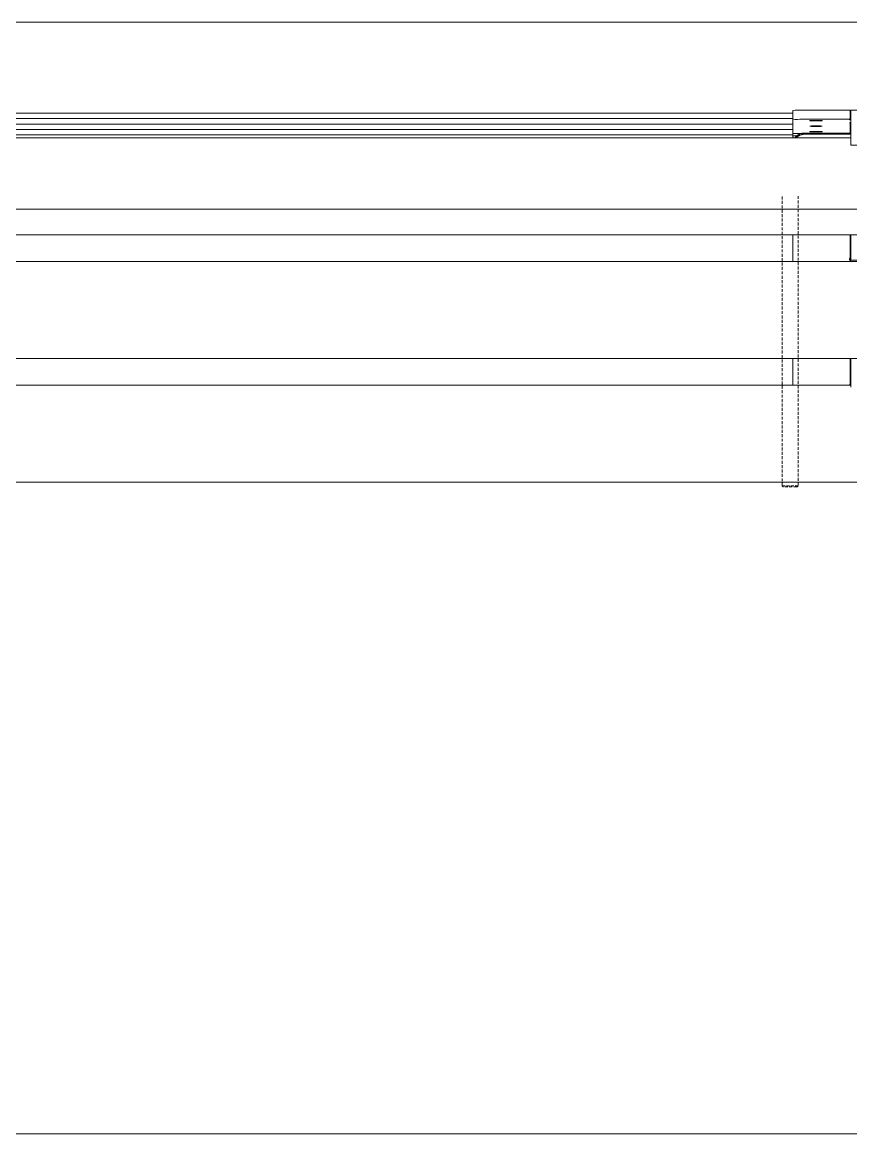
# Model space of a CAD drawing. Header units: millimetres. Extents: x -213 to 4577, y -424 to 2634.
# Drawn here: x 1520.8 to 1879.2, y 2153.3 to 2634.2 of the extents above; entities that cross this region are included whole.
import ezdxf

# ---------------------------------------------------------------- set-up
doc = ezdxf.new("R2010")
doc.units = ezdxf.units.MM
doc.linetypes.add('HIDDEN', pattern=[1.905, 1.27, -0.635])
doc.layers.add('ZANO_R', color=7, linetype='Continuous', lineweight=0)
doc.layers.add('ZANO_R_przerywana', color=7, linetype='HIDDEN', lineweight=0)

msp = doc.modelspace()

# ---------------------------------------------------------------- linework, layer by layer
at = {"layer": 'ZANO_R'}
for p, q in [((142.17, 2634.21), (1936.17, 2634.21)), ((1854.17, 2594.89), (1069.17, 2594.89)), ((1854.17, 2592.53), (1069.17, 2592.53)), ((1855.17, 2596.1), (1854.17, 2595.99)), ((1854.17, 2595.99), (1854.17, 2592)), ((1855.17, 2592.11), (1854.17, 2592)), ((1854.17, 2592), (1854.17, 2586.12)), ((1856.17, 2596.18), (1855.17, 2596.1)), ((1856.17, 2592.18), (1855.17, 2592.11)), ((1857.17, 2596.22), (1856.17, 2596.18)), ((1857.17, 2592.22), (1856.17, 2592.18)), ((1858.17, 2596.23), (1857.17, 2596.22)), ((1858.17, 2592.23), (1857.17, 2592.22)), ((1859.17, 2596.2), (1858.17, 2596.23)), ((1859.17, 2592.21), (1858.17, 2592.23)), ((1878.97, 2596.2), (1859.17, 2596.2)), ((1878.97, 2592.21), (1859.17, 2592.21)), ((1878.68, 2592.05), (1878.68, 2592.06)), ((1878.68, 2592.06), (1878.68, 2592.06)), ((1878.68, 2592.06), (1878.68, 2592.06)), ((1878.68, 2592.06), (1878.68, 2592.06)), ((1878.68, 2592.06), (1878.68, 2592.06)), ((1878.68, 2592.06), (1878.68, 2592.06)), ((1878.68, 2592.06), (1878.68, 2592.06)), ((1878.68, 2592.06), (1878.68, 2592.06)), ((1878.68, 2592.06), (1878.68, 2592.06)), ((1878.68, 2592.06), (1878.68, 2592.06)), ((1878.68, 2592.06), (1878.68, 2592.06)), ((1878.68, 2592.06), (1878.68, 2592.06)), ((1878.68, 2592.06), (1878.68, 2592.06)), ((1878.68, 2592.06), (1878.68, 2592.06)), ((1878.68, 2592.06), (1878.68, 2592.06)), ((1878.68, 2592.06), (1878.68, 2592.06)), ((1878.68, 2592.06), (1878.68, 2592.06)), ((1878.68, 2592.06), (1878.68, 2592.06)), ((1878.68, 2592.06), (1878.68, 2592.06)), ((1878.68, 2592.06), (1878.68, 2592.06)), ((1878.68, 2592.06), (1878.68, 2592.06)), ((1878.68, 2592.06), (1878.68, 2592.06)), ((1878.68, 2592.06), (1878.68, 2592.06)), ((1878.68, 2592.06), (1878.68, 2592.06)), ((1878.68, 2592.06), (1878.68, 2592.06)), ((1878.68, 2592.06), (1878.68, 2592.06)), ((1878.68, 2592.06), (1878.68, 2592.06)), ((1878.68, 2592.06), (1878.68, 2592.06)), ((1878.68, 2592.06), (1878.68, 2592.06)), ((1878.68, 2592.06), (1878.68, 2592.06)), ((1878.68, 2592.06), (1878.68, 2592.06)), ((1878.68, 2592.06), (1878.68, 2592.06)), ((1878.68, 2592.06), (1878.68, 2592.06)), ((1878.68, 2592.06), (1878.68, 2592.06)), ((1878.68, 2592.06), (1878.69, 2592.06)), ((1878.69, 2592.05), (1878.68, 2592.05)), ((1878.69, 2592.06), (1878.69, 2592.07)), ((1878.69, 2592.07), (1878.69, 2592.07)), ((1878.69, 2592.07), (1878.69, 2592.07)), ((1878.69, 2592.07), (1878.7, 2592.07)), ((1878.69, 2592.06), (1878.69, 2592.06)), ((1878.7, 2592.05), (1878.69, 2592.05)), ((1878.69, 2592.05), (1878.69, 2592.05)), ((1878.69, 2592.05), (1878.69, 2592.05)), ((1878.69, 2592.05), (1878.69, 2592.05)), ((1878.69, 2592.05), (1878.69, 2592.05)), ((1878.7, 2592.07), (1878.7, 2592.07)), ((1878.7, 2592.07), (1878.71, 2592.07)), ((1878.71, 2592.05), (1878.7, 2592.05)), ((1878.7, 2592.05), (1878.7, 2592.05)), ((1878.71, 2592.07), (1878.71, 2592.07)), ((1878.71, 2592.07), (1878.73, 2592.07)), ((1878.73, 2592.05), (1878.71, 2592.05)), ((1878.71, 2592.05), (1878.71, 2592.05)), ((1878.73, 2592.07), (1878.76, 2592.08)), ((1878.76, 2592.04), (1878.73, 2592.05)), ((1878.76, 2592.08), (1878.8, 2592.08)), ((1878.8, 2592.04), (1878.76, 2592.04)), ((1878.8, 2592.08), (1878.97, 2592.09)), ((1878.97, 2592.03), (1878.8, 2592.04)), ((1878.97, 2592.21), (1878.97, 2596.2)), ((1879.17, 2596.02), (1878.97, 2596.03)), ((1878.97, 2592.09), (1878.97, 2592.21)), ((1879.17, 2592.02), (1878.97, 2592.03)), ((1879.17, 2596.2), (1879.17, 2583.59)), ((1879.17, 2596.2), (1889.17, 2596.2)), ((1854.17, 2590.16), (1069.17, 2590.16)), ((1854.17, 2587.8), (1069.17, 2587.8)), ((1861.47, 2591.61), (1861.47, 2591.62)), ((1861.47, 2591.62), (1861.47, 2591.62)), ((1861.47, 2591.62), (1861.47, 2591.62)), ((1861.47, 2591.62), (1861.47, 2591.62)), ((1861.47, 2591.62), (1861.47, 2591.62)), ((1861.47, 2591.62), (1861.47, 2591.62)), ((1861.47, 2591.62), (1861.47, 2591.62)), ((1861.47, 2591.62), (1861.47, 2591.62)), ((1861.47, 2591.62), (1861.47, 2591.62)), ((1861.47, 2591.62), (1861.47, 2591.62)), ((1861.47, 2591.62), (1861.48, 2591.62)), ((1861.48, 2591.61), (1861.47, 2591.61)), ((1861.47, 2591.61), (1861.47, 2591.61)), ((1861.47, 2591.61), (1861.47, 2591.61)), ((1861.47, 2591.61), (1861.47, 2591.61)), ((1861.47, 2591.61), (1861.47, 2591.61)), ((1861.47, 2591.61), (1861.47, 2591.61)), ((1861.47, 2591.61), (1861.47, 2591.61)), ((1861.47, 2589.25), (1861.47, 2589.26)), ((1861.47, 2589.26), (1861.47, 2589.26)), ((1861.47, 2589.26), (1861.48, 2589.26)), ((1861.48, 2589.25), (1861.47, 2589.25)), ((1861.47, 2589.25), (1861.47, 2589.25)), ((1861.47, 2589.25), (1861.47, 2589.25)), ((1861.47, 2589.25), (1861.47, 2589.25)), ((1861.47, 2589.25), (1861.47, 2589.25)), ((1861.47, 2589.25), (1861.47, 2589.25)), ((1861.47, 2589.25), (1861.47, 2589.25)), ((1861.47, 2589.25), (1861.47, 2589.25)), ((1861.47, 2589.25), (1861.47, 2589.25)), ((1861.47, 2589.25), (1861.47, 2589.25)), ((1861.47, 2589.25), (1861.47, 2589.25)), ((1861.47, 2589.25), (1861.47, 2589.25)), ((1861.47, 2589.25), (1861.47, 2589.25)), ((1861.47, 2589.25), (1861.47, 2589.25)), ((1861.47, 2589.25), (1861.47, 2589.25)), ((1861.48, 2591.62), (1861.48, 2591.63)), ((1861.48, 2591.63), (1861.48, 2591.63)), ((1861.48, 2591.63), (1861.48, 2591.63)), ((1861.48, 2591.63), (1861.49, 2591.63)), ((1861.48, 2591.62), (1861.48, 2591.62)), ((1861.48, 2591.62), (1861.48, 2591.62)), ((1861.48, 2591.62), (1861.48, 2591.62)), ((1861.48, 2591.62), (1861.48, 2591.62)), ((1861.48, 2591.62), (1861.48, 2591.62)), ((1861.48, 2591.6), (1861.48, 2591.61)), ((1861.48, 2591.61), (1861.48, 2591.61)), ((1861.48, 2591.61), (1861.48, 2591.61)), ((1861.48, 2591.61), (1861.48, 2591.61)), ((1861.48, 2591.61), (1861.48, 2591.61)), ((1861.48, 2591.61), (1861.48, 2591.61)), ((1861.48, 2591.61), (1861.48, 2591.61)), ((1861.48, 2591.61), (1861.48, 2591.61)), ((1861.49, 2591.6), (1861.48, 2591.6)), ((1861.48, 2589.26), (1861.48, 2589.26)), ((1861.48, 2589.26), (1861.48, 2589.26)), ((1861.48, 2589.26), (1861.48, 2589.26)), ((1861.48, 2589.26), (1861.48, 2589.26)), ((1861.48, 2589.26), (1861.48, 2589.26)), ((1861.48, 2589.26), (1861.48, 2589.26)), ((1861.48, 2589.26), (1861.48, 2589.26)), ((1861.48, 2589.26), (1861.48, 2589.26)), ((1861.48, 2589.26), (1861.49, 2589.26)), ((1861.48, 2589.24), (1861.48, 2589.25)), ((1861.49, 2589.24), (1861.48, 2589.24)), ((1861.48, 2589.24), (1861.48, 2589.24)), ((1861.48, 2589.24), (1861.48, 2589.24)), ((1861.48, 2589.24), (1861.48, 2589.24)), ((1861.48, 2589.24), (1861.48, 2589.24)), ((1861.48, 2589.24), (1861.48, 2589.24)), ((1861.48, 2589.24), (1861.48, 2589.24)), ((1861.48, 2589.24), (1861.48, 2589.24)), ((1861.49, 2591.63), (1861.49, 2591.63)), ((1861.49, 2591.63), (1861.49, 2591.63)), ((1861.49, 2591.63), (1861.49, 2591.63)), ((1861.49, 2591.63), (1861.5, 2591.63)), ((1861.5, 2591.6), (1861.49, 2591.6)), ((1861.49, 2591.6), (1861.49, 2591.6)), ((1861.49, 2591.6), (1861.49, 2591.6)), ((1861.49, 2591.6), (1861.49, 2591.6)), ((1861.49, 2589.26), (1861.49, 2589.27)), ((1861.49, 2589.27), (1861.5, 2589.27)), ((1861.49, 2589.26), (1861.49, 2589.26)), ((1861.49, 2589.26), (1861.49, 2589.26)), ((1861.5, 2589.24), (1861.49, 2589.24)), ((1861.49, 2589.24), (1861.49, 2589.24)), ((1861.49, 2589.24), (1861.49, 2589.24)), ((1861.49, 2589.24), (1861.49, 2589.24)), ((1861.5, 2591.63), (1861.5, 2591.63)), ((1861.5, 2591.63), (1861.51, 2591.63)), ((1861.51, 2591.6), (1861.5, 2591.6)), ((1861.5, 2591.6), (1861.5, 2591.6)), ((1861.5, 2589.27), (1861.5, 2589.27)), ((1861.5, 2589.27), (1861.51, 2589.27)), ((1861.5, 2589.23), (1861.5, 2589.24)), ((1861.51, 2589.23), (1861.5, 2589.23)), ((1861.51, 2591.63), (1861.52, 2591.64)), ((1861.52, 2591.6), (1861.51, 2591.6)), ((1861.51, 2589.27), (1861.52, 2589.27)), ((1861.52, 2589.23), (1861.51, 2589.23)), ((1861.52, 2591.64), (1861.53, 2591.64)), ((1861.53, 2591.59), (1861.52, 2591.6)), ((1861.52, 2589.27), (1861.53, 2589.27)), ((1861.53, 2589.23), (1861.52, 2589.23)), ((1861.53, 2591.64), (1861.54, 2591.64)), ((1861.54, 2591.59), (1861.53, 2591.59)), ((1861.53, 2589.27), (1861.54, 2589.28)), ((1861.54, 2589.23), (1861.53, 2589.23)), ((1861.54, 2591.64), (1861.58, 2591.65)), ((1861.58, 2591.58), (1861.54, 2591.59)), ((1861.54, 2589.28), (1861.58, 2589.28)), ((1861.58, 2589.22), (1861.54, 2589.23)), ((1861.58, 2591.65), (1861.62, 2591.65)), ((1861.62, 2591.58), (1861.58, 2591.58)), ((1861.58, 2589.28), (1861.62, 2589.29)), ((1861.62, 2589.21), (1861.58, 2589.22)), ((1861.62, 2591.65), (1861.66, 2591.66)), ((1861.66, 2591.57), (1861.62, 2591.58)), ((1861.62, 2589.29), (1861.66, 2589.29)), ((1861.66, 2589.21), (1861.62, 2589.21)), ((1861.66, 2591.66), (1861.77, 2591.67)), ((1861.77, 2591.56), (1861.66, 2591.57)), ((1861.66, 2589.29), (1861.77, 2589.3)), ((1861.77, 2589.2), (1861.66, 2589.21)), ((1861.77, 2591.67), (1861.91, 2591.68)), ((1861.91, 2591.55), (1861.77, 2591.56)), ((1861.77, 2589.3), (1861.91, 2589.31)), ((1861.91, 2589.19), (1861.77, 2589.2)), ((1861.91, 2591.68), (1862.26, 2591.7)), ((1862.26, 2591.54), (1861.91, 2591.55)), ((1861.91, 2589.31), (1862.26, 2589.33)), ((1862.26, 2589.17), (1861.91, 2589.19)), ((1862.26, 2591.7), (1863.18, 2591.72)), ((1863.18, 2591.51), (1862.26, 2591.54)), ((1862.26, 2589.33), (1863.18, 2589.36)), ((1863.18, 2589.15), (1862.26, 2589.17)), ((1863.18, 2591.72), (1864.17, 2591.73)), ((1864.17, 2591.5), (1863.18, 2591.51)), ((1863.18, 2589.36), (1864.17, 2589.37)), ((1864.17, 2589.14), (1863.18, 2589.15)), ((1864.17, 2591.73), (1865.17, 2591.72)), ((1865.17, 2591.51), (1864.17, 2591.5)), ((1864.17, 2589.37), (1865.17, 2589.36)), ((1865.17, 2589.15), (1864.17, 2589.14)), ((1865.17, 2591.72), (1866.08, 2591.7)), ((1866.08, 2591.54), (1865.17, 2591.51)), ((1865.17, 2589.36), (1866.08, 2589.33)), ((1866.08, 2589.17), (1865.17, 2589.15)), ((1866.08, 2591.7), (1866.43, 2591.68)), ((1866.43, 2591.55), (1866.08, 2591.54)), ((1866.08, 2589.33), (1866.43, 2589.31)), ((1866.43, 2589.19), (1866.08, 2589.17)), ((1866.43, 2591.68), (1866.57, 2591.67)), ((1866.57, 2591.56), (1866.43, 2591.55)), ((1866.43, 2589.31), (1866.57, 2589.3)), ((1866.57, 2589.2), (1866.43, 2589.19)), ((1866.57, 2591.67), (1866.68, 2591.66)), ((1866.68, 2591.57), (1866.57, 2591.56)), ((1866.57, 2589.3), (1866.68, 2589.29)), ((1866.68, 2589.21), (1866.57, 2589.2)), ((1866.68, 2591.66), (1866.73, 2591.65)), ((1866.73, 2591.58), (1866.68, 2591.57)), ((1866.68, 2589.29), (1866.73, 2589.29)), ((1866.73, 2589.21), (1866.68, 2589.21)), ((1866.73, 2591.65), (1866.77, 2591.65)), ((1866.77, 2591.58), (1866.73, 2591.58)), ((1866.73, 2589.29), (1866.77, 2589.28)), ((1866.77, 2589.22), (1866.73, 2589.21)), ((1866.77, 2591.65), (1866.8, 2591.64)), ((1866.8, 2591.59), (1866.77, 2591.58)), ((1866.77, 2589.28), (1866.8, 2589.28)), ((1866.8, 2589.23), (1866.77, 2589.22)), ((1866.8, 2591.64), (1866.81, 2591.64)), ((1866.81, 2591.59), (1866.8, 2591.59)), ((1866.8, 2589.28), (1866.81, 2589.27)), ((1866.81, 2589.23), (1866.8, 2589.23)), ((1866.81, 2591.64), (1866.83, 2591.64)), ((1866.83, 2591.6), (1866.81, 2591.59)), ((1866.81, 2589.27), (1866.83, 2589.27)), ((1866.83, 2589.23), (1866.81, 2589.23)), ((1866.83, 2591.64), (1866.84, 2591.63)), ((1866.84, 2591.6), (1866.83, 2591.6)), ((1866.83, 2589.27), (1866.84, 2589.27)), ((1866.84, 2589.23), (1866.83, 2589.23)), ((1866.84, 2591.63), (1866.84, 2591.63)), ((1866.84, 2591.63), (1866.85, 2591.63)), ((1866.85, 2591.6), (1866.84, 2591.6)), ((1866.84, 2591.6), (1866.84, 2591.6)), ((1866.84, 2589.27), (1866.84, 2589.27)), ((1866.84, 2589.27), (1866.85, 2589.27)), ((1866.85, 2589.24), (1866.84, 2589.23)), ((1866.84, 2589.23), (1866.84, 2589.23)), ((1866.85, 2591.63), (1866.85, 2591.63)), ((1866.85, 2591.63), (1866.85, 2591.63)), ((1866.85, 2591.63), (1866.86, 2591.63)), ((1866.86, 2591.6), (1866.85, 2591.6)), ((1866.85, 2591.6), (1866.85, 2591.6)), ((1866.85, 2591.6), (1866.85, 2591.6)), ((1866.85, 2589.27), (1866.85, 2589.27)), ((1866.85, 2589.27), (1866.85, 2589.26)), ((1866.85, 2589.26), (1866.86, 2589.26)), ((1866.86, 2589.24), (1866.85, 2589.24)), ((1866.85, 2589.24), (1866.85, 2589.24)), ((1866.85, 2589.24), (1866.85, 2589.24)), ((1866.86, 2591.63), (1866.86, 2591.63)), ((1866.86, 2591.63), (1866.86, 2591.63)), ((1866.86, 2591.63), (1866.86, 2591.63)), ((1866.86, 2591.63), (1866.86, 2591.63)), ((1866.86, 2591.63), (1866.86, 2591.62)), ((1866.86, 2591.62), (1866.86, 2591.62)), ((1866.86, 2591.62), (1866.87, 2591.62)), ((1866.87, 2591.61), (1866.86, 2591.61)), ((1866.86, 2591.61), (1866.86, 2591.61)), ((1866.86, 2591.61), (1866.86, 2591.61)), ((1866.86, 2591.61), (1866.86, 2591.61)), ((1866.86, 2591.61), (1866.86, 2591.6)), ((1866.86, 2591.6), (1866.86, 2591.6)), ((1866.86, 2591.6), (1866.86, 2591.6)), ((1866.86, 2589.26), (1866.86, 2589.26)), ((1866.86, 2589.26), (1866.86, 2589.26)), ((1866.86, 2589.26), (1866.86, 2589.26)), ((1866.86, 2589.26), (1866.86, 2589.26)), ((1866.86, 2589.26), (1866.86, 2589.26)), ((1866.86, 2589.26), (1866.86, 2589.26)), ((1866.86, 2589.26), (1866.87, 2589.26)), ((1866.87, 2589.24), (1866.86, 2589.24)), ((1866.86, 2589.24), (1866.86, 2589.24)), ((1866.86, 2589.24), (1866.86, 2589.24)), ((1866.86, 2589.24), (1866.86, 2589.24)), ((1866.86, 2589.24), (1866.86, 2589.24)), ((1866.86, 2589.24), (1866.86, 2589.24)), ((1866.86, 2589.24), (1866.86, 2589.24)), ((1866.87, 2591.62), (1866.87, 2591.62)), ((1866.87, 2591.62), (1866.87, 2591.62)), ((1866.87, 2591.62), (1866.87, 2591.62)), ((1866.87, 2591.62), (1866.87, 2591.62)), ((1866.87, 2591.62), (1866.87, 2591.62)), ((1866.87, 2591.62), (1866.87, 2591.62)), ((1866.87, 2591.62), (1866.87, 2591.62)), ((1866.87, 2591.62), (1866.87, 2591.62)), ((1866.87, 2591.62), (1866.87, 2591.62)), ((1866.87, 2591.62), (1866.87, 2591.62)), ((1866.87, 2591.62), (1866.87, 2591.62)), ((1866.87, 2591.62), (1866.87, 2591.62)), ((1866.87, 2591.62), (1866.87, 2591.62)), ((1866.87, 2591.62), (1866.87, 2591.61)), ((1866.87, 2591.61), (1866.87, 2591.61)), ((1866.87, 2591.61), (1866.87, 2591.61)), ((1866.87, 2591.61), (1866.87, 2591.61)), ((1866.87, 2591.61), (1866.87, 2591.61)), ((1866.87, 2591.61), (1866.87, 2591.61)), ((1866.87, 2591.61), (1866.87, 2591.61)), ((1866.87, 2591.61), (1866.87, 2591.61)), ((1866.87, 2591.61), (1866.87, 2591.61)), ((1866.87, 2591.61), (1866.87, 2591.61)), ((1866.87, 2591.61), (1866.87, 2591.61)), ((1866.87, 2589.26), (1866.87, 2589.26)), ((1866.87, 2589.26), (1866.87, 2589.26)), ((1866.87, 2589.26), (1866.87, 2589.26)), ((1866.87, 2589.26), (1866.87, 2589.26)), ((1866.87, 2589.26), (1866.87, 2589.26)), ((1866.87, 2589.26), (1866.87, 2589.25)), ((1866.87, 2589.25), (1866.87, 2589.25)), ((1866.87, 2589.25), (1866.87, 2589.25)), ((1866.87, 2589.25), (1866.87, 2589.25)), ((1866.87, 2589.25), (1866.87, 2589.25)), ((1866.87, 2589.25), (1866.87, 2589.25)), ((1866.87, 2589.25), (1866.87, 2589.25)), ((1866.87, 2589.25), (1866.87, 2589.25)), ((1866.87, 2589.25), (1866.87, 2589.25)), ((1866.87, 2589.25), (1866.87, 2589.25)), ((1866.87, 2589.25), (1866.87, 2589.25)), ((1866.87, 2589.25), (1866.87, 2589.25)), ((1866.87, 2589.25), (1866.87, 2589.25)), ((1866.87, 2589.25), (1866.87, 2589.25)), ((1866.87, 2589.25), (1866.87, 2589.25)), ((1866.87, 2589.25), (1866.87, 2589.25)), ((1866.87, 2589.25), (1866.87, 2589.24)), ((1866.87, 2589.24), (1866.87, 2589.24)), ((1866.87, 2589.24), (1866.87, 2589.24)), ((1878.69, 2590.75), (1878.68, 2590.75)), ((1878.68, 2590.75), (1878.68, 2590.75)), ((1878.68, 2590.75), (1878.68, 2590.75)), ((1878.68, 2590.75), (1878.68, 2590.75)), ((1878.68, 2590.75), (1878.68, 2590.75)), ((1878.68, 2590.75), (1878.68, 2590.75)), ((1878.68, 2590.75), (1878.68, 2590.75)), ((1878.68, 2590.75), (1878.68, 2590.75)), ((1878.68, 2590.75), (1878.68, 2590.75)), ((1878.68, 2590.75), (1878.68, 2590.75)), ((1878.68, 2590.75), (1878.68, 2590.75)), ((1878.68, 2590.75), (1878.68, 2590.75)), ((1878.68, 2590.75), (1878.68, 2590.75)), ((1878.68, 2590.75), (1878.68, 2590.75)), ((1878.68, 2590.75), (1878.68, 2590.75)), ((1878.68, 2590.75), (1878.68, 2590.75)), ((1878.68, 2590.75), (1878.68, 2590.75)), ((1878.68, 2590.75), (1878.68, 2590.75)), ((1878.68, 2590.75), (1878.68, 2590.75)), ((1878.68, 2590.75), (1878.68, 2590.75)), ((1878.68, 2590.75), (1878.68, 2590.75)), ((1878.68, 2590.75), (1878.68, 2590.75)), ((1878.68, 2590.75), (1878.68, 2590.75)), ((1878.68, 2590.75), (1878.68, 2590.75)), ((1878.68, 2590.75), (1878.68, 2590.75)), ((1878.68, 2590.75), (1878.68, 2590.75)), ((1878.68, 2590.75), (1878.68, 2590.75)), ((1878.68, 2590.75), (1878.68, 2590.75)), ((1878.68, 2590.75), (1878.68, 2590.75)), ((1878.68, 2590.75), (1878.68, 2590.75)), ((1878.68, 2590.75), (1878.68, 2590.75)), ((1878.68, 2590.75), (1878.68, 2590.75)), ((1878.68, 2590.75), (1878.68, 2590.75)), ((1878.68, 2590.75), (1878.68, 2590.75)), ((1878.68, 2590.75), (1878.68, 2590.75)), ((1878.68, 2590.75), (1878.68, 2590.75)), ((1878.68, 2590.75), (1878.68, 2590.75)), ((1878.68, 2590.75), (1878.68, 2590.75)), ((1878.68, 2590.75), (1878.68, 2590.75)), ((1878.68, 2590.75), (1878.68, 2590.75)), ((1878.68, 2590.75), (1878.68, 2590.75)), ((1878.68, 2590.75), (1878.68, 2590.75)), ((1878.68, 2590.75), (1878.68, 2590.75)), ((1878.68, 2590.75), (1878.68, 2590.75)), ((1878.68, 2590.75), (1878.69, 2590.75)), ((1878.69, 2590.75), (1878.69, 2590.76)), ((1878.69, 2590.76), (1878.69, 2590.76)), ((1878.69, 2590.76), (1878.69, 2590.76)), ((1878.69, 2590.76), (1878.69, 2590.76)), ((1878.69, 2590.76), (1878.69, 2590.76)), ((1878.69, 2590.76), (1878.7, 2590.76)), ((1878.69, 2590.74), (1878.69, 2590.75)), ((1878.7, 2590.74), (1878.69, 2590.74)), ((1878.69, 2590.74), (1878.69, 2590.74)), ((1878.69, 2590.74), (1878.69, 2590.74)), ((1878.69, 2590.74), (1878.69, 2590.74)), ((1878.69, 2590.74), (1878.69, 2590.74)), ((1878.7, 2590.76), (1878.7, 2590.76)), ((1878.7, 2590.76), (1878.71, 2590.76)), ((1878.71, 2590.74), (1878.7, 2590.74)), ((1878.71, 2590.76), (1878.72, 2590.76)), ((1878.72, 2590.74), (1878.71, 2590.74)), ((1878.72, 2590.76), (1878.73, 2590.76)), ((1878.74, 2590.74), (1878.72, 2590.74)), ((1878.73, 2590.76), (1878.76, 2590.77)), ((1878.77, 2590.73), (1878.74, 2590.74)), ((1878.76, 2590.77), (1879.17, 2590.79)), ((1878.8, 2590.73), (1878.77, 2590.73)), ((1878.88, 2590.72), (1878.8, 2590.73)), ((1878.97, 2590.72), (1878.88, 2590.72)), ((1878.97, 2590.72), (1878.97, 2590.78)), ((1878.97, 2586.27), (1878.97, 2590.72)), ((1879.17, 2590.16), (1878.97, 2590.16)), ((1879.17, 2587.8), (1878.97, 2587.8)), ((1044.17, 2584.18), (1879.17, 2584.18)), ((1854.17, 2585.43), (1069.17, 2585.43)), ((1854.17, 2586.12), (1854.17, 2585.06)), ((1854.17, 2586.12), (1857.78, 2586.08)), ((1855.91, 2585.07), (1854.17, 2585.06)), ((1854.17, 2585.06), (1854.17, 2584.18)), ((1855.09, 2584.18), (1855.19, 2584.32)), ((1855.19, 2584.32), (1855.3, 2584.45)), ((1855.3, 2584.45), (1855.41, 2584.58)), ((1855.41, 2584.58), (1855.52, 2584.71)), ((1855.52, 2584.71), (1855.64, 2584.83)), ((1855.53, 2584.18), (1855.65, 2584.3)), ((1855.64, 2584.83), (1855.76, 2584.94)), ((1855.65, 2584.3), (1855.77, 2584.42)), ((1855.76, 2584.94), (1855.89, 2585.06)), ((1855.77, 2584.42), (1855.9, 2584.53)), ((1855.89, 2585.06), (1856.02, 2585.17)), ((1855.9, 2584.53), (1856.03, 2584.64)), ((1856.02, 2585.17), (1856.16, 2585.27)), ((1856.03, 2584.64), (1856.16, 2584.74)), ((1856.16, 2585.27), (1856.29, 2585.37)), ((1856.16, 2584.74), (1856.3, 2584.84)), ((1856.29, 2585.37), (1856.44, 2585.47)), ((1856.3, 2584.84), (1856.44, 2584.94)), ((1856.44, 2585.47), (1856.58, 2585.56)), ((1856.44, 2584.94), (1856.58, 2585.03)), ((1856.58, 2585.56), (1856.73, 2585.64)), ((1856.58, 2585.03), (1856.73, 2585.11)), ((1856.73, 2585.64), (1856.88, 2585.72)), ((1856.73, 2585.11), (1856.88, 2585.19)), ((1856.88, 2585.72), (1857.03, 2585.8)), ((1856.88, 2585.19), (1857.03, 2585.27)), ((1857.03, 2585.8), (1857.18, 2585.87)), ((1857.03, 2585.27), (1857.19, 2585.34)), ((1857.18, 2585.87), (1857.34, 2585.93)), ((1857.19, 2585.34), (1857.35, 2585.4)), ((1857.34, 2585.93), (1857.5, 2585.99)), ((1857.35, 2585.4), (1857.51, 2585.46)), ((1857.5, 2585.99), (1857.66, 2586.04)), ((1857.51, 2585.46), (1857.67, 2585.51)), ((1857.66, 2586.04), (1857.83, 2586.09)), ((1857.67, 2585.51), (1857.83, 2585.56)), ((1857.83, 2586.09), (1857.99, 2586.14)), ((1857.83, 2585.56), (1857.99, 2585.6)), ((1857.99, 2586.14), (1858.16, 2586.17)), ((1857.99, 2585.6), (1858.16, 2585.64)), ((1858.16, 2586.17), (1858.32, 2586.2)), ((1858.16, 2585.64), (1858.33, 2585.67)), ((1858.32, 2586.2), (1858.49, 2586.23)), ((1858.33, 2585.67), (1858.49, 2585.7)), ((1858.49, 2586.23), (1858.66, 2586.25)), ((1858.49, 2585.7), (1858.66, 2585.72)), ((1858.66, 2586.25), (1858.83, 2586.26)), ((1858.66, 2585.72), (1858.83, 2585.73)), ((1858.83, 2586.26), (1859, 2586.27)), ((1858.83, 2585.73), (1859, 2585.74)), ((1859, 2586.27), (1859.17, 2586.27)), ((1859, 2585.74), (1859.17, 2585.74)), ((1859.17, 2586.27), (1879.17, 2586.27)), ((1859.17, 2585.74), (1879.17, 2585.74)), ((1861.47, 2586.88), (1861.47, 2586.89)), ((1861.47, 2586.89), (1861.47, 2586.89)), ((1861.47, 2586.89), (1861.47, 2586.89)), ((1861.47, 2586.89), (1861.47, 2586.89)), ((1861.47, 2586.89), (1861.47, 2586.89)), ((1861.47, 2586.89), (1861.47, 2586.89)), ((1861.47, 2586.89), (1861.47, 2586.89)), ((1861.47, 2586.89), (1861.47, 2586.89)), ((1861.47, 2586.89), (1861.47, 2586.89)), ((1861.47, 2586.89), (1861.47, 2586.89)), ((1861.47, 2586.89), (1861.47, 2586.89)), ((1861.47, 2586.89), (1861.48, 2586.89)), ((1861.48, 2586.88), (1861.47, 2586.88)), ((1861.47, 2586.88), (1861.47, 2586.88)), ((1861.47, 2586.88), (1861.47, 2586.88)), ((1861.47, 2586.88), (1861.47, 2586.88)), ((1861.47, 2586.88), (1861.47, 2586.88)), ((1861.47, 2586.88), (1861.47, 2586.88)), ((1861.48, 2586.89), (1861.48, 2586.9)), ((1861.48, 2586.9), (1861.48, 2586.9)), ((1861.48, 2586.9), (1861.48, 2586.9)), ((1861.48, 2586.9), (1861.48, 2586.9)), ((1861.48, 2586.9), (1861.49, 2586.9)), ((1861.48, 2586.89), (1861.48, 2586.89)), ((1861.48, 2586.89), (1861.48, 2586.89)), ((1861.48, 2586.89), (1861.48, 2586.89)), ((1861.48, 2586.89), (1861.48, 2586.89)), ((1861.49, 2586.87), (1861.48, 2586.88)), ((1861.48, 2586.88), (1861.48, 2586.88)), ((1861.48, 2586.88), (1861.48, 2586.88)), ((1861.48, 2586.88), (1861.48, 2586.88)), ((1861.48, 2586.88), (1861.48, 2586.88)), ((1861.48, 2586.88), (1861.48, 2586.88)), ((1861.48, 2586.88), (1861.48, 2586.88)), ((1861.48, 2586.88), (1861.48, 2586.88)), ((1861.48, 2586.88), (1861.48, 2586.88)), ((1861.49, 2586.9), (1861.49, 2586.9)), ((1861.49, 2586.9), (1861.49, 2586.9)), ((1861.49, 2586.9), (1861.49, 2586.9)), ((1861.49, 2586.9), (1861.5, 2586.9)), ((1861.5, 2586.87), (1861.49, 2586.87)), ((1861.49, 2586.87), (1861.49, 2586.87)), ((1861.49, 2586.87), (1861.49, 2586.87)), ((1861.49, 2586.87), (1861.49, 2586.87)), ((1861.5, 2586.9), (1861.5, 2586.9)), ((1861.5, 2586.9), (1861.51, 2586.9)), ((1861.51, 2586.87), (1861.5, 2586.87)), ((1861.5, 2586.87), (1861.5, 2586.87)), ((1861.51, 2586.9), (1861.52, 2586.91)), ((1861.52, 2586.87), (1861.51, 2586.87)), ((1861.52, 2586.91), (1861.53, 2586.91)), ((1861.53, 2586.86), (1861.52, 2586.87)), ((1861.53, 2586.91), (1861.54, 2586.91)), ((1861.54, 2586.86), (1861.53, 2586.86)), ((1861.54, 2586.91), (1861.58, 2586.92)), ((1861.58, 2586.85), (1861.54, 2586.86)), ((1861.58, 2586.92), (1861.62, 2586.92)), ((1861.62, 2586.85), (1861.58, 2586.85)), ((1861.62, 2586.92), (1861.66, 2586.93)), ((1861.66, 2586.84), (1861.62, 2586.85)), ((1861.66, 2586.93), (1861.77, 2586.94)), ((1861.77, 2586.83), (1861.66, 2586.84)), ((1861.77, 2586.94), (1861.91, 2586.95)), ((1861.91, 2586.82), (1861.77, 2586.83)), ((1861.91, 2586.95), (1862.26, 2586.97)), ((1862.26, 2586.81), (1861.91, 2586.82)), ((1862.26, 2586.97), (1863.18, 2586.99)), ((1863.18, 2586.78), (1862.26, 2586.81)), ((1863.18, 2586.99), (1864.17, 2587)), ((1864.17, 2586.77), (1863.18, 2586.78)), ((1864.17, 2587), (1865.17, 2586.99)), ((1865.17, 2586.78), (1864.17, 2586.77)), ((1865.17, 2586.99), (1866.08, 2586.97)), ((1866.08, 2586.81), (1865.17, 2586.78)), ((1866.08, 2586.97), (1866.43, 2586.95)), ((1866.43, 2586.82), (1866.08, 2586.81)), ((1866.43, 2586.95), (1866.57, 2586.94)), ((1866.57, 2586.83), (1866.43, 2586.82)), ((1866.57, 2586.94), (1866.68, 2586.93)), ((1866.68, 2586.84), (1866.57, 2586.83)), ((1866.68, 2586.93), (1866.73, 2586.92)), ((1866.73, 2586.85), (1866.68, 2586.84)), ((1866.73, 2586.92), (1866.77, 2586.92)), ((1866.77, 2586.85), (1866.73, 2586.85)), ((1866.77, 2586.92), (1866.8, 2586.91)), ((1866.8, 2586.86), (1866.77, 2586.85)), ((1866.8, 2586.91), (1866.81, 2586.91)), ((1866.81, 2586.86), (1866.8, 2586.86)), ((1866.81, 2586.91), (1866.83, 2586.91)), ((1866.83, 2586.87), (1866.81, 2586.86)), ((1866.83, 2586.91), (1866.84, 2586.9)), ((1866.84, 2586.87), (1866.83, 2586.87)), ((1866.84, 2586.9), (1866.84, 2586.9)), ((1866.84, 2586.9), (1866.85, 2586.9)), ((1866.85, 2586.87), (1866.84, 2586.87)), ((1866.84, 2586.87), (1866.84, 2586.87)), ((1866.85, 2586.9), (1866.85, 2586.9)), ((1866.85, 2586.9), (1866.85, 2586.9)), ((1866.85, 2586.9), (1866.86, 2586.9)), ((1866.86, 2586.87), (1866.85, 2586.87)), ((1866.85, 2586.87), (1866.85, 2586.87)), ((1866.85, 2586.87), (1866.85, 2586.87)), ((1866.86, 2586.9), (1866.86, 2586.9)), ((1866.86, 2586.9), (1866.86, 2586.9)), ((1866.86, 2586.9), (1866.86, 2586.9)), ((1866.86, 2586.9), (1866.86, 2586.9)), ((1866.86, 2586.9), (1866.86, 2586.9)), ((1866.86, 2586.9), (1866.86, 2586.89)), ((1866.86, 2586.89), (1866.87, 2586.89)), ((1866.87, 2586.88), (1866.86, 2586.88)), ((1866.86, 2586.88), (1866.86, 2586.88)), ((1866.86, 2586.88), (1866.86, 2586.88)), ((1866.86, 2586.88), (1866.86, 2586.88)), ((1866.86, 2586.88), (1866.86, 2586.88)), ((1866.86, 2586.88), (1866.86, 2586.87)), ((1866.86, 2586.87), (1866.86, 2586.87)), ((1866.87, 2586.89), (1866.87, 2586.89)), ((1866.87, 2586.89), (1866.87, 2586.89)), ((1866.87, 2586.89), (1866.87, 2586.89)), ((1866.87, 2586.89), (1866.87, 2586.89)), ((1866.87, 2586.89), (1866.87, 2586.89)), ((1866.87, 2586.89), (1866.87, 2586.89)), ((1866.87, 2586.89), (1866.87, 2586.89)), ((1866.87, 2586.89), (1866.87, 2586.89)), ((1866.87, 2586.89), (1866.87, 2586.89)), ((1866.87, 2586.89), (1866.87, 2586.89)), ((1866.87, 2586.89), (1866.87, 2586.89)), ((1866.87, 2586.89), (1866.87, 2586.89)), ((1866.87, 2586.89), (1866.87, 2586.89)), ((1866.87, 2586.89), (1866.87, 2586.89)), ((1866.87, 2586.89), (1866.87, 2586.88)), ((1866.87, 2586.88), (1866.87, 2586.88)), ((1866.87, 2586.88), (1866.87, 2586.88)), ((1866.87, 2586.88), (1866.87, 2586.88)), ((1866.87, 2586.88), (1866.87, 2586.88)), ((1866.87, 2586.88), (1866.87, 2586.88)), ((1866.87, 2586.88), (1866.87, 2586.88)), ((1866.87, 2586.88), (1866.87, 2586.88)), ((1866.87, 2586.88), (1866.87, 2586.88)), ((1866.87, 2586.88), (1866.87, 2586.88)), ((1879.17, 2586.98), (1878.97, 2586.99)), ((1879.17, 2583.59), (1879.17, 2580.98)), ((1879.17, 2580.98), (1889.17, 2580.98)), ((139.17, 2553.33), (1939.17, 2553.33)), ((1936.17, 2542.21), (142.17, 2542.21)), ((1854.17, 2530.66), (1854.17, 2542.21)), ((1878.97, 2542.21), (1878.97, 2532.43)), ((1879.17, 2542.21), (1879.17, 2541.36)), ((1879.17, 2541.36), (1879.17, 2533.83)), ((142.17, 2530.66), (1936.17, 2530.66)), ((1878.69, 2531.86), (1878.68, 2531.82)), ((1878.68, 2531.82), (1878.68, 2531.79)), ((1878.68, 2531.79), (1878.68, 2531.75)), ((1878.68, 2531.75), (1878.68, 2531.72)), ((1878.68, 2531.72), (1878.68, 2531.69)), ((1878.68, 2531.69), (1878.68, 2531.65)), ((1878.68, 2531.65), (1878.69, 2531.62)), ((1878.7, 2531.93), (1878.69, 2531.89)), ((1878.69, 2531.89), (1878.69, 2531.86)), ((1878.69, 2531.62), (1878.69, 2531.58)), ((1878.69, 2531.58), (1878.7, 2531.55)), ((1878.71, 2531.96), (1878.7, 2531.93)), ((1878.7, 2531.55), (1878.7, 2531.52)), ((1878.7, 2531.52), (1878.71, 2531.48)), ((1878.72, 2532.03), (1878.71, 2531.99)), ((1878.71, 2531.99), (1878.71, 2531.96)), ((1878.71, 2531.48), (1878.72, 2531.45)), ((1878.74, 2532.06), (1878.72, 2532.03)), ((1878.72, 2532), (1878.73, 2531.97)), ((1878.72, 2531.45), (1878.73, 2531.42)), ((1878.73, 2531.97), (1878.74, 2531.94)), ((1878.73, 2531.42), (1878.74, 2531.38)), ((1878.75, 2532.09), (1878.74, 2532.06)), ((1878.74, 2531.94), (1878.75, 2531.91)), ((1878.74, 2531.38), (1878.76, 2531.35)), ((1878.76, 2532.12), (1878.75, 2532.09)), ((1878.75, 2531.91), (1878.76, 2531.88)), ((1878.77, 2532.15), (1878.76, 2532.12)), ((1878.76, 2531.88), (1878.77, 2531.84)), ((1878.76, 2531.35), (1878.77, 2531.32)), ((1878.79, 2532.19), (1878.77, 2532.15)), ((1878.77, 2531.84), (1878.79, 2531.82)), ((1878.77, 2531.32), (1878.79, 2531.29)), ((1878.81, 2532.22), (1878.79, 2532.19)), ((1878.79, 2531.82), (1878.8, 2531.79)), ((1878.79, 2531.29), (1878.8, 2531.26)), ((1878.8, 2531.79), (1878.82, 2531.76)), ((1878.8, 2531.26), (1878.82, 2531.23)), ((1878.82, 2532.25), (1878.81, 2532.22)), ((1878.84, 2532.27), (1878.82, 2532.25)), ((1878.82, 2531.76), (1878.84, 2531.73)), ((1878.82, 2531.23), (1878.84, 2531.2)), ((1878.86, 2532.3), (1878.84, 2532.27)), ((1878.84, 2531.73), (1878.86, 2531.7)), ((1878.84, 2531.2), (1878.86, 2531.17)), ((1878.88, 2532.33), (1878.86, 2532.3)), ((1878.86, 2531.7), (1878.88, 2531.67)), ((1878.86, 2531.17), (1878.88, 2531.14)), ((1878.9, 2532.36), (1878.88, 2532.33)), ((1878.88, 2531.67), (1878.9, 2531.65)), ((1878.88, 2531.14), (1878.9, 2531.11)), ((1878.92, 2532.38), (1878.9, 2532.36)), ((1878.9, 2531.65), (1878.92, 2531.62)), ((1878.9, 2531.11), (1878.92, 2531.09)), ((1878.95, 2532.41), (1878.92, 2532.38)), ((1878.92, 2531.62), (1878.94, 2531.6)), ((1878.92, 2531.09), (1878.94, 2531.06)), ((1878.94, 2531.6), (1878.96, 2531.57)), ((1878.94, 2531.06), (1878.97, 2531.04)), ((1878.97, 2532.43), (1878.95, 2532.41)), ((1878.96, 2531.57), (1878.99, 2531.55)), ((1878.97, 2531.04), (1878.99, 2531.01)), ((1878.99, 2531.55), (1879.01, 2531.53)), ((1878.99, 2531.01), (1879.02, 2530.99)), ((1879.01, 2531.53), (1879.04, 2531.51)), ((1879.02, 2530.99), (1879.04, 2530.97)), ((1879.04, 2531.51), (1879.06, 2531.49)), ((1879.04, 2530.97), (1879.07, 2530.95)), ((1879.06, 2531.49), (1879.09, 2531.47)), ((1879.07, 2530.95), (1879.1, 2530.93)), ((1879.09, 2531.47), (1879.12, 2531.45)), ((1879.1, 2530.93), (1879.13, 2530.91)), ((1879.12, 2531.45), (1879.14, 2531.43)), ((1879.13, 2530.91), (1879.15, 2530.89)), ((1879.14, 2531.43), (1879.17, 2531.41)), ((1879.15, 2530.89), (1879.18, 2530.87)), ((1879.17, 2533.83), (1879.17, 2531.23)), ((1879.17, 2531.23), (1889.17, 2531.23)), ((1936.17, 2488.69), (142.17, 2488.69)), ((1854.17, 2477.14), (1854.17, 2488.69)), ((1878.97, 2488.69), (1878.97, 2477.82)), ((1879.17, 2488.69), (1879.17, 2488.24)), ((1879.17, 2488.24), (1879.17, 2478.33)), ((1044.17, 2477.14), (1879.17, 2477.14)), ((1878.69, 2477.24), (1878.68, 2477.21)), ((1878.68, 2477.21), (1878.68, 2477.17)), ((1878.68, 2477.17), (1878.68, 2477.14)), ((1878.7, 2477.3), (1878.69, 2477.27)), ((1878.69, 2477.27), (1878.69, 2477.24)), ((1878.71, 2477.37), (1878.7, 2477.34)), ((1878.7, 2477.34), (1878.7, 2477.3)), ((1878.72, 2477.4), (1878.71, 2477.37)), ((1878.73, 2477.43), (1878.72, 2477.4)), ((1878.72, 2477.39), (1878.82, 2477.14)), ((1878.74, 2477.46), (1878.73, 2477.43)), ((1878.75, 2477.5), (1878.74, 2477.46)), ((1878.77, 2477.53), (1878.75, 2477.5)), ((1878.78, 2477.56), (1878.77, 2477.53)), ((1878.79, 2477.59), (1878.78, 2477.56)), ((1878.81, 2477.61), (1878.79, 2477.59)), ((1878.83, 2477.64), (1878.81, 2477.61)), ((1878.85, 2477.67), (1878.83, 2477.64)), ((1878.86, 2477.7), (1878.85, 2477.67)), ((1878.88, 2477.72), (1878.86, 2477.7)), ((1878.9, 2477.75), (1878.88, 2477.72)), ((1878.93, 2477.78), (1878.9, 2477.75)), ((1878.95, 2477.8), (1878.93, 2477.78)), ((1878.97, 2477.82), (1878.95, 2477.8)), ((1879.17, 2478.33), (1879.17, 2476.27)), ((1936.17, 2435.17), (142.17, 2435.17))]:
    msp.add_line(p, q, dxfattribs=at)
msp.add_lwpolyline([(18.92, 2553.33), (2042.92, 2553.33), (2042.92, 2153.33), (18.92, 2153.33)], close=True, dxfattribs=at)
msp.add_lwpolyline([(-213.33, 2153.33), (4577.11, 2153.33)], dxfattribs=at)
at = {"layer": 'ZANO_R_przerywana'}
for p, q in [((1849.47, 2433.71), (1849.47, 2559.01)), ((1856.47, 2559.01), (1856.47, 2433.71)), ((1849.47, 2433.71), (1849.47, 2433.71)), ((1849.47, 2433.71), (1849.47, 2433.71)), ((1849.47, 2433.71), (1856.18, 2433.71)), ((1849.91, 2433.27), (1849.47, 2433.71)), ((1856.47, 2433.71), (1856.03, 2433.27)), ((1856.18, 2433.71), (1856.47, 2433.71)), ((1855.78, 2433.27), (1849.91, 2433.27)), ((1855.97, 2433.27), (1855.78, 2433.27)), ((1856.02, 2433.27), (1855.97, 2433.27)), ((1856.03, 2433.27), (1856.02, 2433.27)), ((1856.03, 2433.27), (1856.03, 2433.27)), ((1856.03, 2433.27), (1856.03, 2433.27)), ((1856.03, 2433.27), (1856.03, 2433.27)), ((1856.03, 2433.27), (1856.03, 2433.27)), ((1856.03, 2433.27), (1856.03, 2433.27))]:
    msp.add_line(p, q, dxfattribs=at)

doc.saveas('drawing.dxf')
